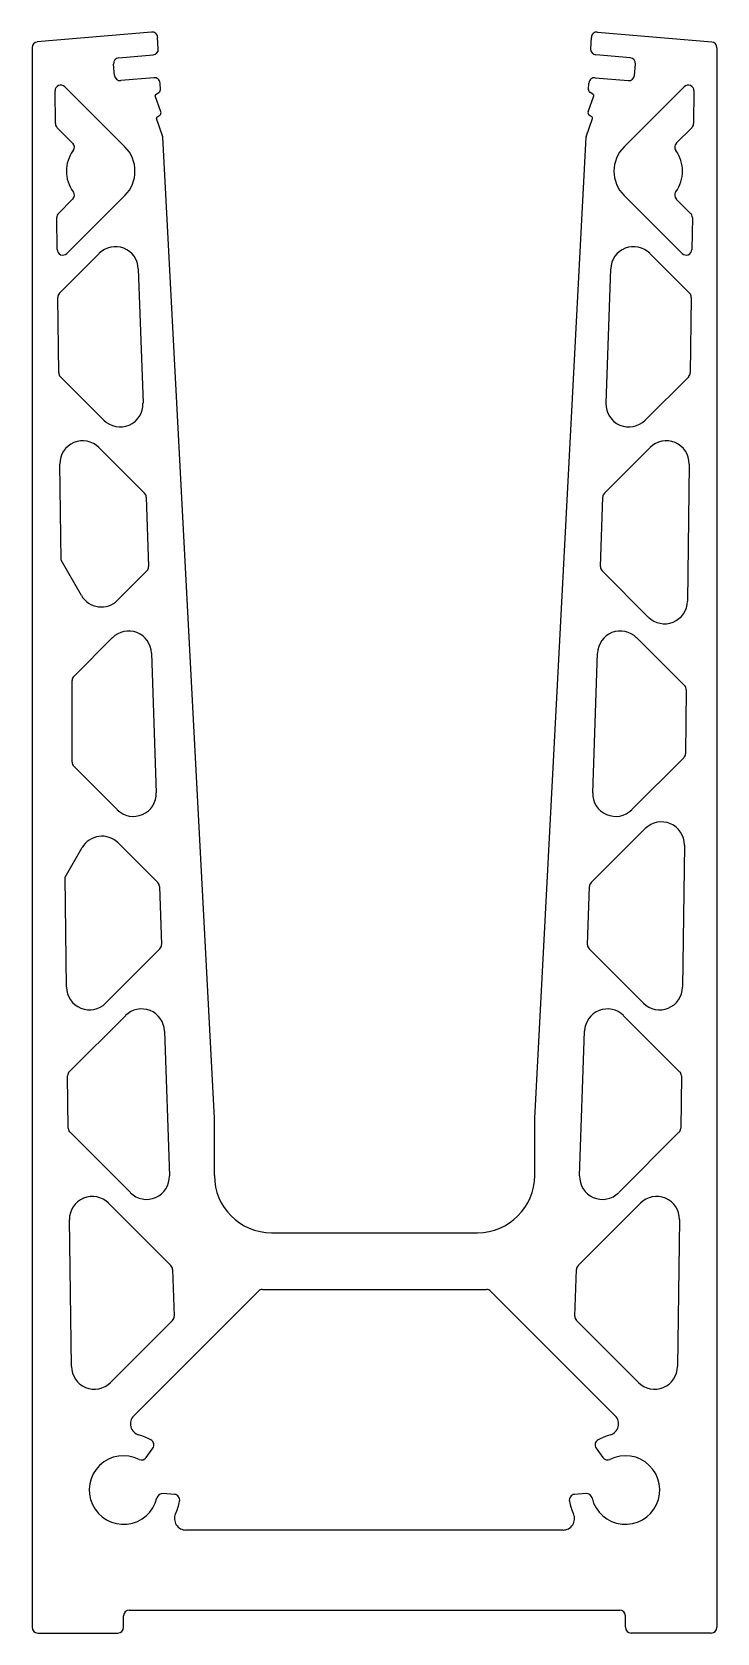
# Model space of a CAD drawing. Extents: x 2794 to 2854, y 1445 to 1585.
import ezdxf

# ---------------------------------------------------------------- set-up
doc = ezdxf.new("R2010")
doc.units = 0
doc.layers.get('0').update_dxf_attribs({"linetype": 'CONTINUOUS'})

msp = doc.modelspace()

# ---------------------------------------------------------------- linework, layer by layer
for p, q in [((2804.39, 1585.3), (2794.41, 1584.43)), ((2804.99, 1583.83), (2804.93, 1584.83)), ((2842.79, 1583.83), (2842.84, 1584.83)), ((2843.38, 1585.3), (2853.37, 1584.43)), ((2793.95, 1583.93), (2793.95, 1445.84)), ((2801.53, 1583.04), (2804.53, 1583.31)), ((2846.25, 1583.04), (2843.24, 1583.31)), ((2853.82, 1583.93), (2853.82, 1445.84)), ((2801.16, 1581.5), (2801.07, 1582.5)), ((2846.61, 1581.5), (2846.7, 1582.5)), ((2796, 1577.29), (2795.96, 1580.16)), ((2796.82, 1580.52), (2802.07, 1575.26)), ((2804.6, 1581.3), (2801.7, 1581.05)), ((2805.17, 1580.26), (2805.14, 1580.83)), ((2842.6, 1580.26), (2842.63, 1580.83)), ((2843.17, 1581.3), (2846.07, 1581.05)), ((2845.7, 1575.26), (2850.95, 1580.52)), ((2851.81, 1580.16), (2851.77, 1577.29)), ((2805.22, 1578.31), (2804.72, 1579.73)), ((2804.76, 1579.85), (2805.06, 1580.04)), ((2842.55, 1578.31), (2843.05, 1579.73)), ((2843.01, 1579.85), (2842.71, 1580.04)), ((2805.39, 1576.14), (2804.83, 1577.73)), ((2804.87, 1577.85), (2805.12, 1578.02)), ((2842.39, 1576.14), (2842.94, 1577.73)), ((2842.9, 1577.85), (2842.65, 1578.02)), ((2797.5, 1575.59), (2796.15, 1576.94)), ((2809.89, 1490.34), (2805.39, 1576.11)), ((2837.89, 1490.34), (2842.38, 1576.11)), ((2851.62, 1576.94), (2850.27, 1575.59)), ((2796.25, 1569.45), (2797.5, 1570.69)), ((2802.07, 1571.02), (2797, 1565.95)), ((2850.78, 1565.95), (2845.7, 1571.02)), ((2850.27, 1570.69), (2851.52, 1569.45)), ((2796.14, 1566.29), (2796.11, 1569.09)), ((2851.67, 1569.09), (2851.63, 1566.29)), ((2796.34, 1562.46), (2799.83, 1565.95)), ((2847.94, 1565.95), (2851.43, 1562.46)), ((2803.24, 1564.61), (2803.65, 1552.85)), ((2844.13, 1552.85), (2844.53, 1564.61)), ((2796.28, 1555.52), (2796.2, 1562.1)), ((2851.58, 1562.1), (2851.49, 1555.52)), ((2800.23, 1551.36), (2796.43, 1555.17)), ((2851.35, 1555.17), (2847.54, 1551.36)), ((2799.8, 1548.97), (2803.78, 1544.99)), ((2843.99, 1544.99), (2847.98, 1548.97)), ((2796.49, 1539.14), (2796.38, 1547.53)), ((2851.39, 1547.53), (2851.24, 1535.54)), ((2803.93, 1544.65), (2804.14, 1538.57)), ((2843.64, 1538.57), (2843.85, 1544.65)), ((2798.28, 1536.04), (2796.49, 1539.14)), ((2803.99, 1538.2), (2801.42, 1535.63)), ((2847.82, 1534.15), (2843.78, 1538.2)), ((2797.6, 1528.97), (2800.98, 1532.36)), ((2846.79, 1532.36), (2850.99, 1528.16)), ((2804.39, 1531.01), (2804.81, 1518.8)), ((2842.96, 1518.8), (2843.38, 1531.01)), ((2797.45, 1521.47), (2797.45, 1528.62)), ((2851.14, 1527.8), (2851.07, 1522.21)), ((2850.92, 1521.86), (2846.37, 1517.32)), ((2801.4, 1517.32), (2797.6, 1521.12)), ((2801.48, 1514.41), (2804.95, 1510.94)), ((2842.83, 1510.94), (2847.55, 1515.67)), ((2796.84, 1511.42), (2798.33, 1514)), ((2850.97, 1514.23), (2850.81, 1501.79)), ((2796.97, 1501.79), (2796.84, 1511.42)), ((2805.09, 1510.6), (2805.27, 1505.52)), ((2842.51, 1505.52), (2842.68, 1510.6)), ((2805.12, 1505.15), (2800.38, 1500.41)), ((2847.39, 1500.41), (2842.65, 1505.15)), ((2797.21, 1494.41), (2802.11, 1499.31)), ((2845.66, 1499.31), (2850.56, 1494.41)), ((2805.53, 1497.97), (2805.96, 1485.32)), ((2841.81, 1485.32), (2842.25, 1497.97)), ((2797.12, 1489.46), (2797.06, 1494.05)), ((2850.71, 1494.05), (2850.65, 1489.46)), ((2809.89, 1485.34), (2809.89, 1490.34)), ((2837.89, 1485.34), (2837.89, 1490.34)), ((2802.55, 1483.84), (2797.27, 1489.12)), ((2850.5, 1489.12), (2845.23, 1483.84)), ((2800.64, 1482.92), (2806.09, 1477.46)), ((2841.68, 1477.46), (2847.13, 1482.92)), ((2797.39, 1468.63), (2797.22, 1481.48)), ((2850.55, 1481.48), (2850.38, 1468.63)), ((2814.89, 1480.34), (2832.89, 1480.34)), ((2806.24, 1477.13), (2806.38, 1473.04)), ((2841.39, 1473.04), (2841.53, 1477.13)), ((2802.84, 1464.33), (2813.74, 1475.23)), ((2814.09, 1475.38), (2833.68, 1475.38)), ((2834.03, 1475.23), (2844.93, 1464.33)), ((2806.23, 1472.67), (2800.8, 1467.24)), ((2846.97, 1467.24), (2841.54, 1472.67)), ((2803.94, 1460.68), (2804.51, 1461.51)), ((2843.26, 1461.51), (2843.84, 1460.68)), ((2806.4, 1457.46), (2805.4, 1457.54)), ((2842.37, 1457.54), (2841.37, 1457.46)), ((2840.37, 1454.34), (2807.4, 1454.34)), ((2802.45, 1447.34), (2845.32, 1447.34)), ((2801.95, 1445.84), (2801.95, 1446.84)), ((2845.82, 1445.84), (2845.82, 1446.84)), ((2794.45, 1445.34), (2801.45, 1445.34)), ((2853.32, 1445.34), (2846.32, 1445.34))]:
    msp.add_line(p, q)
for centre, radius, start, end in [((2794.45, 1583.93), 0.5, 95, 180), ((2804.44, 1584.8), 0.5, 3, 95), ((2843.34, 1584.8), 0.5, 85, 177), ((2853.32, 1583.93), 0.5, 360, 85), ((2801.57, 1582.54), 0.5, 95, 185), ((2804.49, 1583.8), 0.5, 275, 3), ((2843.28, 1583.8), 0.5, 177, 265), ((2846.2, 1582.54), 0.5, 355, 85), ((2796.46, 1580.16), 0.5, 45, 180.7314), ((2801.66, 1581.55), 0.5, 185, 275), ((2804.64, 1580.81), 0.5, 3, 95), ((2804.92, 1580.25), 0.25, 303, 3), ((2842.85, 1580.25), 0.25, 177, 237), ((2843.13, 1580.81), 0.5, 85, 177), ((2846.12, 1581.55), 0.5, 265, 355), ((2851.31, 1580.16), 0.5, 359.2686, 135), ((2804.82, 1579.76), 0.1, 123, 199.2868), ((2842.95, 1579.76), 0.1, 340.7132, 57), ((2804.92, 1577.77), 0.1, 123, 199.2868), ((2804.98, 1578.23), 0.25, 303, 19.2868), ((2842.79, 1578.23), 0.25, 160.7132, 237), ((2842.85, 1577.77), 0.1, 340.7132, 57), ((2796.5, 1577.3), 0.5, 180.7314, 225), ((2805.29, 1576.11), 0.1, 3, 19.2868), ((2842.48, 1576.11), 0.1, 160.7132, 177), ((2851.27, 1577.3), 0.5, 315, 359.2686), ((2799.95, 1573.14), 3, 143.2132, 216.7868), ((2797.15, 1575.24), 0.5, 323.2132, 45), ((2799.95, 1573.14), 3, 315, 45), ((2847.82, 1573.14), 3, 135, 225), ((2850.63, 1575.24), 0.5, 135, 216.7868), ((2847.82, 1573.14), 3, 323.2132, 36.7868), ((2797.15, 1571.05), 0.5, 315, 36.7868), ((2850.63, 1571.05), 0.5, 143.2132, 225), ((2796.61, 1569.09), 0.5, 135, 180.7314), ((2851.17, 1569.09), 0.5, 359.2686, 45), ((2796.64, 1566.3), 0.5, 180.7314, 315), ((2801.24, 1564.54), 2, 1.961, 135), ((2846.53, 1564.54), 2, 45, 178.039), ((2851.13, 1566.3), 0.5, 225, 359.2686), ((2796.7, 1562.11), 0.5, 135, 180.7314), ((2851.08, 1562.11), 0.5, 359.2686, 45), ((2796.78, 1555.52), 0.5, 180.7314, 225), ((2850.99, 1555.52), 0.5, 315, 359.2686), ((2801.65, 1552.78), 2, 225, 1.961), ((2846.12, 1552.78), 2, 178.039, 315), ((2798.38, 1547.56), 2, 45, 180.7314), ((2849.39, 1547.56), 2, 359.2686, 135), ((2803.43, 1544.63), 0.5, 1.961, 45), ((2844.34, 1544.63), 0.5, 135, 178.039), ((2803.64, 1538.55), 0.5, 315, 1.961), ((2844.14, 1538.55), 0.5, 178.039, 225), ((2800.01, 1537.04), 2, 210, 315), ((2849.24, 1535.57), 2, 225, 359.2686), ((2802.39, 1530.94), 2, 1.961, 135), ((2845.38, 1530.94), 2, 45, 178.039), ((2797.95, 1528.62), 0.5, 135, 180), ((2850.64, 1527.8), 0.5, 359.2686, 45), ((2797.95, 1521.47), 0.5, 180, 225), ((2850.57, 1522.22), 0.5, 315, 359.2686), ((2802.81, 1518.73), 2, 225, 1.961), ((2844.96, 1518.73), 2, 178.039, 315), ((2848.97, 1514.25), 2, 359.2686, 135), ((2800.06, 1513), 2, 45, 150), ((2804.59, 1510.59), 0.5, 1.961, 45), ((2843.18, 1510.59), 0.5, 135, 178.039), ((2804.77, 1505.5), 0.5, 315, 1.961), ((2843.01, 1505.5), 0.5, 178.039, 225), ((2798.97, 1501.82), 2, 180.7314, 315), ((2848.81, 1501.82), 2, 225, 359.2686), ((2803.53, 1497.9), 2, 1.961, 135), ((2844.25, 1497.9), 2, 45, 178.039), ((2797.56, 1494.06), 0.5, 135, 180.7314), ((2850.21, 1494.06), 0.5, 359.2686, 45), ((2797.62, 1489.47), 0.5, 180.7314, 225), ((2850.15, 1489.47), 0.5, 315, 359.2686), ((2803.96, 1485.25), 2, 225, 1.961), ((2814.89, 1485.34), 5, 180, 270), ((2832.89, 1485.34), 5, 270, 0), ((2843.81, 1485.25), 2, 178.039, 315), ((2799.22, 1481.5), 2, 45, 180.7314), ((2848.55, 1481.5), 2, 359.2686, 135), ((2805.74, 1477.11), 0.5, 1.961, 45), ((2842.03, 1477.11), 0.5, 135, 178.039), ((2814.09, 1474.88), 0.5, 90, 135), ((2833.68, 1474.88), 0.5, 45, 90), ((2805.88, 1473.02), 0.5, 315, 1.961), ((2841.89, 1473.02), 0.5, 178.039, 225), ((2799.39, 1468.66), 2, 180.7314, 315), ((2848.38, 1468.66), 2, 225, 359.2686), ((2803.55, 1463.63), 1, 135, 254.5069), ((2844.22, 1463.63), 1, 285.4931, 45), ((2801.95, 1457.84), 5, 61.3794, 74.5069), ((2845.82, 1457.84), 5, 105.4931, 118.6206), ((2804.1, 1461.79), 0.5, 325, 61.3794), ((2843.67, 1461.79), 0.5, 118.6206, 215), ((2801.95, 1457.84), 3, 63.2132, 346.7868), ((2803.53, 1460.97), 0.5, 243.2132, 325), ((2845.82, 1457.84), 3, 193.2132, 116.7868), ((2844.25, 1460.97), 0.5, 215, 296.7868), ((2805.36, 1457.04), 0.5, 85, 166.7868), ((2806.36, 1456.96), 0.5, 348.6206, 85), ((2841.41, 1456.96), 0.5, 95, 191.3794), ((2842.42, 1457.04), 0.5, 13.2132, 95), ((2807.4, 1455.34), 1, 155.3757, 270), ((2801.95, 1457.84), 5, 335.3757, 348.6206), ((2840.37, 1455.34), 1, 270, 24.6243), ((2845.82, 1457.84), 5, 191.3794, 204.6243), ((2802.45, 1446.84), 0.5, 90, 180), ((2845.32, 1446.84), 0.5, 0, 90), ((2794.45, 1445.84), 0.5, 180, 270), ((2801.45, 1445.84), 0.5, 270, 0), ((2846.32, 1445.84), 0.5, 180, 270), ((2853.32, 1445.84), 0.5, 270, 0)]:
    msp.add_arc(centre, radius, start, end)

doc.saveas('drawing.dxf')
